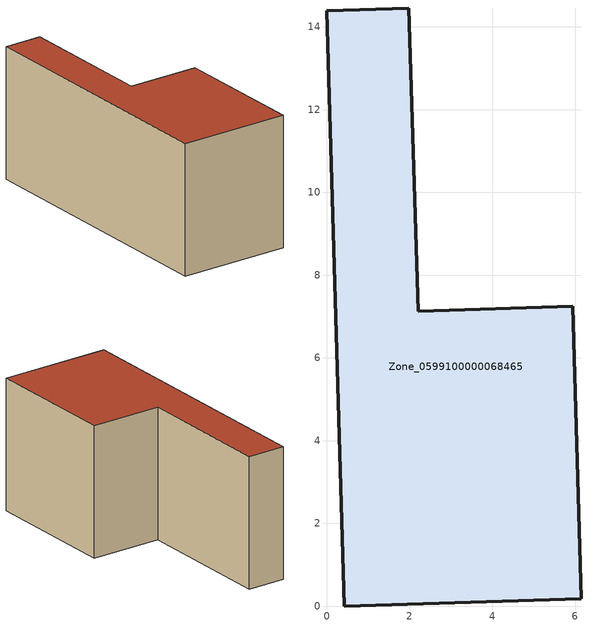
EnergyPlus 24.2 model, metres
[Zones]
Zone_0599100000068465
 floor ground (C_G): 0.42,0 0,14.39 1.98,14.46 2.21,7.13 5.94,7.25 6.15,0.18 z0
 wall outside (C_F): 2.21,7.13 1.98,14.46 0,14.39 0.42,0 6.15,0.18 5.94,7.25 2.21,7.13 z0:6.82
 roof outside (C_R): 6.15,0.18 5.94,7.25 2.21,7.13 1.98,14.46 0,14.39 0.42,0 z6.82
[BUILDING]
Pand.0599100000068465: North Axis=0; Terrain=City; Loads Convergence Tolerance Value=0.04; Temperature Convergence Tolerance Value=0.4; Solar Distribution=FullExterior; Maximum Number of Warmup Days=25; Minimum Number of Warmup Days=1
[Site:Location]
Rotterdam.The.Hague.AP_ZH_NLD Design_Conditions: Latitude=51.96; Longitude=4.45; Time Zone=1; Elevation=-4.5
[SITE:GROUNDTEMPERATURE:BUILDINGSURFACE]
18, 18, 18, 18, 18, 18, 18, 18, 18, 18, 18, 18
[MATERIAL] Thermal Absorptance=0.9; Solar Absorptance=0.7; Visible Absorptance=0.7
Name | Roughness | Thickness | Conductivity | Density | Specific Heat
G.TI.1946-1964 | MediumSmooth | 0.15 | 1 | 540 | 1210
F.TI.1946-1964 | Rough | 0.3 | 0.857143 | 1920 | 840
R.TI.1946-1964 | MediumRough | 0.2 | 0.277778 | 1500 | 1000
[CONSTRUCTION]
C_G: G.TI.1946-1964
C_F: F.TI.1946-1964
C_R: R.TI.1946-1964
[ZONE]
Zone_0599100000068465: Type=1; Multiplier=1; Ceiling Height=Autocalculate; Volume=Autocalculate; Floor Area=autocalculate; Part of Total Floor Area=Yes
[ZONEINFILTRATION:DESIGNFLOWRATE]
Infil_Zone_0599100000068465: Zone or ZoneList or Space or SpaceList=Zone_0599100000068465; Schedule=AlwaysOn; Design Flow Rate Calculation Method=Flow/Area; Flow Rate per Floor Area=0.003; Constant Term Coefficient=1; Temperature Term Coefficient=0; Velocity Term Coefficient=0; Velocity Squared Term Coefficient=0
[HVACTEMPLATE:ZONE:IDEALLOADSAIRSYSTEM]
Zone_0599100000068465: Maximum Heating Supply Air Temperature=50; Minimum Cooling Supply Air Temperature=13; Maximum Heating Supply Air Humidity Ratio=0.0156; Minimum Cooling Supply Air Humidity Ratio=0.0077; Heating Limit=NoLimit; Cooling Limit=NoLimit; Dehumidification Control Type=ConstantSensibleHeatRatio; Cooling Sensible Heat Ratio=0.7; Dehumidification Setpoint=60; Humidification Control Type=None; Humidification Setpoint=30; Outdoor Air Method=None; Outdoor Air Flow Rate per Person=0.00944; Outdoor Air Flow Rate per Zone Floor Area=0; Outdoor Air Flow Rate per Zone=0; Demand Controlled Ventilation Type=None; Outdoor Air Economizer Type=NoEconomizer; Heat Recovery Type=None; Sensible Heat Recovery Effectiveness=0.7; Latent Heat Recovery Effectiveness=0.65
[ZONECONTROL:THERMOSTAT]
ThermostatControl_Zone_0599100000068465: Zone or ZoneList=Zone_0599100000068465; Control Type Schedule=DualSetpointControlType; Control 1=Thermostat_Zone_0599100000068465; Temperature Difference Between Cutout And Setpoint=0
[THERMOSTATSETPOINT:DUALSETPOINT]
Thermostat_Zone_0599100000068465: Heating Setpoint Temperature Schedule=HeatingSetpoint_Zone_0599100000068465; Cooling Setpoint Temperature Schedule=CoolingSetpoint_Zone_0599100000068465
[SCHEDULE:COMPACT]
HeatingSetpoint_Zone_0599100000068465: Through: 12/31, For: AllDays, Until: 24:00, 21
CoolingSetpoint_Zone_0599100000068465: Through: 12/31, For: AllDays, Until: 24:00, 24
DualSetpointControlType: Through: 12/31, For: AllDays, Until: 24:00, 4
AlwaysOn: Through: 12/31, For: AllDays, Until: 24:00, 1
